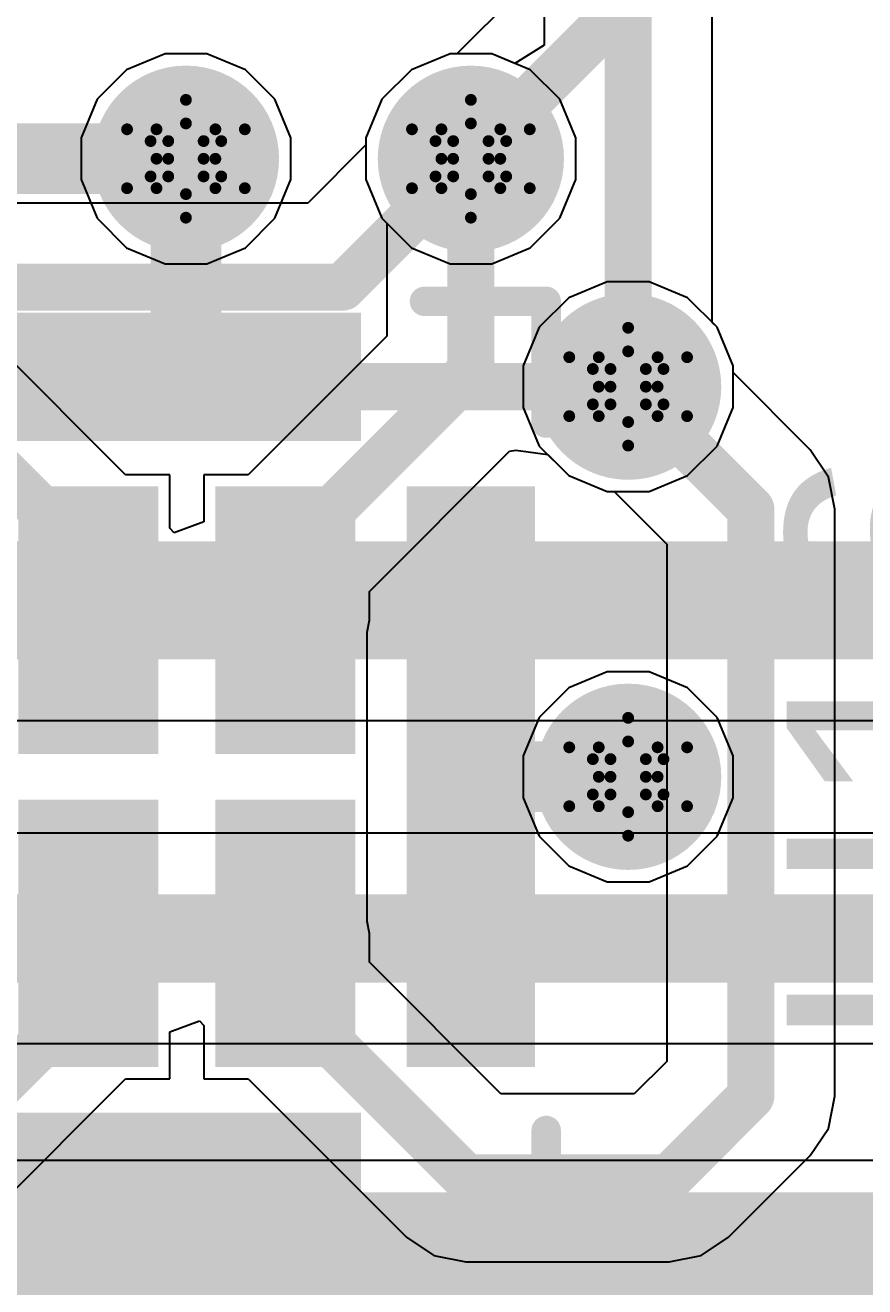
# Model space of a CAD drawing. Header units: inches. Extents: x -2.7 to 10.9, y -2.9 to 7.4.
# Drawn here: x 1.5257 to 1.6683, y -1.62 to -1.4059 of the extents above; entities that cross this region are included whole.
import ezdxf

# ---------------------------------------------------------------- set-up
doc = ezdxf.new("R2010")
doc.units = ezdxf.units.IN
doc.header["$MEASUREMENT"] = 0
for name, color, linetype in [('Board Outline', 216, 'Continuous'), ('Bottom Layer', 5, 'Continuous'), ('Bottom Solder', 6, 'Continuous'), ('Drill Drawing', 1, 'Continuous'), ('Layer 2', 16, 'Continuous'), ('Layer 3', 76, 'Continuous'), ('Top Layer', 1, 'Continuous'), ('Top Overlay', 2, 'Continuous'), ('Top Paste', 8, 'Continuous'), ('Top Solder', 216, 'Continuous'), ('Via Holes', 16, 'Continuous')]:
    doc.layers.add(name, color=color, linetype=linetype)
doc.styles.add('Arial', font='', dxfattribs={"height": 0.2})
doc.styles.get('Arial').set_extended_font_data('Arial')

# ---------------------------------------------------------------- blocks, each defined once
blk = doc.blocks.new('MP34DT06JTR_49')
at = {"layer": 'Top Layer'}
for points in [[(-0.02559, 0.0748), (0.02559, 0.0748), (0.02559, 0.06102), (-0.02559, 0.06102)], [(-0.05512, 0.04528), (-0.04134, 0.04528), (-0.04134, -0.04528), (-0.05512, -0.04528)], [(-0.02461, 0.04528), (-0.00886, 0.04528), (-0.00886, 0.00787), (-0.02461, 0.00787)], [(0.00886, 0.04528), (0.02461, 0.04528), (0.02461, 0.00787), (0.00886, 0.00787)], [(0.04134, 0.04528), (0.05512, 0.04528), (0.05512, -0.04528), (0.04134, -0.04528)], [(-0.02461, -0.00787), (-0.00886, -0.00787), (-0.00886, -0.04528), (-0.02461, -0.04528)], [(0.00886, -0.00787), (0.02461, -0.00787), (0.02461, -0.04528), (0.00886, -0.04528)], [(-0.02559, -0.06102), (0.02559, -0.06102), (0.02559, -0.0748), (-0.02559, -0.0748)]]:
    blk.add_hatch(color=1, dxfattribs=at).paths.add_polyline_path(points)
at = {"layer": 'Top Paste'}
for points in [[(-0.02559, 0.0748), (0.02559, 0.0748), (0.02559, 0.06102), (-0.02559, 0.06102)], [(-0.05512, 0.04528), (-0.04134, 0.04528), (-0.04134, -0.04528), (-0.05512, -0.04528)], [(-0.02461, 0.04528), (-0.00886, 0.04528), (-0.00886, 0.00787), (-0.02461, 0.00787)], [(0.00886, 0.04528), (0.02461, 0.04528), (0.02461, 0.00787), (0.00886, 0.00787)], [(0.04134, 0.04528), (0.05512, 0.04528), (0.05512, -0.04528), (0.04134, -0.04528)], [(-0.02461, -0.00787), (-0.00886, -0.00787), (-0.00886, -0.04528), (-0.02461, -0.04528)], [(0.00886, -0.00787), (0.02461, -0.00787), (0.02461, -0.04528), (0.00886, -0.04528)], [(-0.02559, -0.06102), (0.02559, -0.06102), (0.02559, -0.0748), (-0.02559, -0.0748)]]:
    blk.add_hatch(color=8, dxfattribs=at).paths.add_polyline_path(points)
at = {"layer": 'Top Solder'}
for points in [[(-0.02959, 0.0788), (0.02959, 0.0788), (0.02959, 0.05702), (-0.02959, 0.05702)], [(-0.05912, 0.04928), (-0.03734, 0.04928), (-0.03734, -0.04928), (-0.05912, -0.04928)], [(-0.02861, 0.04928), (-0.00486, 0.04928), (-0.00486, 0.00387), (-0.02861, 0.00387)], [(0.00486, 0.04928), (0.02861, 0.04928), (0.02861, 0.00387), (0.00486, 0.00387)], [(0.03734, 0.04928), (0.05912, 0.04928), (0.05912, -0.04928), (0.03734, -0.04928)], [(-0.02861, -0.00387), (-0.00486, -0.00387), (-0.00486, -0.04928), (-0.02861, -0.04928)], [(0.00486, -0.00387), (0.02861, -0.00387), (0.02861, -0.04928), (0.00486, -0.04928)], [(-0.02959, -0.05702), (0.02959, -0.05702), (0.02959, -0.0788), (-0.02959, -0.0788)]]:
    blk.add_hatch(color=216, dxfattribs=at).paths.add_polyline_path(points)
at = {"layer": 'Top Overlay'}
for points in [[(-0.06102, 0.08071, 0.005, 0.005, 0), (-0.06102, 0.06004, 0.005, 0.005, 0)], [(-0.04035, 0.08071, 0.005, 0.005, 0), (-0.06102, 0.08071, 0.005, 0.005, 0)], [(0.06102, 0.08071, 0.005, 0.005, 0), (0.04035, 0.08071, 0.005, 0.005, 0)], [(0.06102, 0.08071, 0.005, 0.005, 0), (0.06102, 0.06004, 0.005, 0.005, 0)], [(0.06836, -0.02894, 0.005, 0.005, 0), (0.06336, -0.03394, 0.005, 0.005, 0)], [(0.06836, -0.02894, 0.005, 0.005, 0), (0.06836, -0.03894, 0.005, 0.005, 0)], [(0.06836, -0.03894, 0.005, 0.005, 0), (0.06336, -0.03394, 0.005, 0.005, 0)], [(-0.06102, -0.06004, 0.005, 0.005, 0), (-0.06102, -0.08071, 0.005, 0.005, 0)], [(0.06102, -0.06004, 0.005, 0.005, 0), (0.06102, -0.08071, 0.005, 0.005, 0)], [(-0.04035, -0.08071, 0.005, 0.005, 0), (-0.06102, -0.08071, 0.005, 0.005, 0)], [(0.06102, -0.08071, 0.005, 0.005, 0), (0.04035, -0.08071, 0.005, 0.005, 0)]]:
    blk.add_lwpolyline(points, format="xyseb", dxfattribs=at)
for points in [[(-0.06227, 0.08071, 0.0025, 0.0025, 1), (-0.05977, 0.08071, 0.0025, 0.0025, 1)], [(-0.06227, 0.08071, 0.0025, 0.0025, 1), (-0.05977, 0.08071, 0.0025, 0.0025, 1)], [(-0.0416, 0.08071, 0.0025, 0.0025, 1), (-0.0391, 0.08071, 0.0025, 0.0025, 1)], [(0.0391, 0.08071, 0.0025, 0.0025, 1), (0.0416, 0.08071, 0.0025, 0.0025, 1)], [(0.05977, 0.08071, 0.0025, 0.0025, 1), (0.06227, 0.08071, 0.0025, 0.0025, 1)], [(0.05977, 0.08071, 0.0025, 0.0025, 1), (0.06227, 0.08071, 0.0025, 0.0025, 1)], [(-0.06227, 0.06004, 0.0025, 0.0025, 1), (-0.05977, 0.06004, 0.0025, 0.0025, 1)], [(0.05977, 0.06004, 0.0025, 0.0025, 1), (0.06227, 0.06004, 0.0025, 0.0025, 1)], [(0.06711, -0.02894, 0.0025, 0.0025, 1), (0.06961, -0.02894, 0.0025, 0.0025, 1)], [(0.06711, -0.02894, 0.0025, 0.0025, 1), (0.06961, -0.02894, 0.0025, 0.0025, 1)], [(0.06211, -0.03394, 0.0025, 0.0025, 1), (0.06461, -0.03394, 0.0025, 0.0025, 1)], [(0.06211, -0.03394, 0.0025, 0.0025, 1), (0.06461, -0.03394, 0.0025, 0.0025, 1)], [(0.06711, -0.03894, 0.0025, 0.0025, 1), (0.06961, -0.03894, 0.0025, 0.0025, 1)], [(0.06711, -0.03894, 0.0025, 0.0025, 1), (0.06961, -0.03894, 0.0025, 0.0025, 1)], [(-0.06227, -0.06004, 0.0025, 0.0025, 1), (-0.05977, -0.06004, 0.0025, 0.0025, 1)], [(0.05977, -0.06004, 0.0025, 0.0025, 1), (0.06227, -0.06004, 0.0025, 0.0025, 1)], [(-0.06227, -0.08071, 0.0025, 0.0025, 1), (-0.05977, -0.08071, 0.0025, 0.0025, 1)], [(-0.06227, -0.08071, 0.0025, 0.0025, 1), (-0.05977, -0.08071, 0.0025, 0.0025, 1)], [(-0.0416, -0.08071, 0.0025, 0.0025, 1), (-0.0391, -0.08071, 0.0025, 0.0025, 1)], [(0.0391, -0.08071, 0.0025, 0.0025, 1), (0.0416, -0.08071, 0.0025, 0.0025, 1)], [(0.05977, -0.08071, 0.0025, 0.0025, 1), (0.06227, -0.08071, 0.0025, 0.0025, 1)], [(0.05977, -0.08071, 0.0025, 0.0025, 1), (0.06227, -0.08071, 0.0025, 0.0025, 1)]]:
    blk.add_lwpolyline(points, format="xyseb", close=True, dxfattribs=at)

msp = doc.modelspace()

# ---------------------------------------------------------------- hatches: boundary and pattern name
at = {"layer": 'Bottom Layer'}
h = msp.add_hatch(color=5, dxfattribs=at)
edge = h.paths.add_edge_path()
edge.add_arc((1.553, -1.42855), 0.01181, 0, 360)
h = msp.add_hatch(color=5, dxfattribs=at)
edge = h.paths.add_edge_path()
edge.add_arc((1.60138, -1.42855), 0.01181, 0, 360)
h = msp.add_hatch(color=5, dxfattribs=at)
edge = h.paths.add_edge_path()
edge.add_arc((1.62809, -1.46724), 0.01181, 0, 360)
h = msp.add_hatch(color=5, dxfattribs=at)
edge = h.paths.add_edge_path()
edge.add_arc((1.62809, -1.53346), 0.01181, 0, 360)
msp.add_hatch(color=5, dxfattribs=at).paths.add_polyline_path([(1.34, -1.604), (1.34, -1.631), (1.816, -1.631), (1.816, -1.604)])
at = {"layer": 'Bottom Solder'}
h = msp.add_hatch(color=6, dxfattribs=at)
edge = h.paths.add_edge_path()
edge.add_arc((1.553, -1.42855), 0.01581, 0, 360)
h = msp.add_hatch(color=6, dxfattribs=at)
edge = h.paths.add_edge_path()
edge.add_arc((1.60138, -1.42855), 0.01581, 0, 360)
h = msp.add_hatch(color=6, dxfattribs=at)
edge = h.paths.add_edge_path()
edge.add_arc((1.62809, -1.46724), 0.01581, 0, 360)
h = msp.add_hatch(color=6, dxfattribs=at)
edge = h.paths.add_edge_path()
edge.add_arc((1.62809, -1.53346), 0.01581, 0, 360)
at = {"layer": 'Layer 2'}
h = msp.add_hatch(color=16, dxfattribs=at)
edge = h.paths.add_edge_path()
edge.add_arc((1.553, -1.42855), 0.01181, 0, 360)
h = msp.add_hatch(color=16, dxfattribs=at)
edge = h.paths.add_edge_path()
edge.add_arc((1.60138, -1.42855), 0.01181, 0, 360)
h = msp.add_hatch(color=16, dxfattribs=at)
edge = h.paths.add_edge_path()
edge.add_arc((1.62809, -1.46724), 0.01181, 0, 360)
h = msp.add_hatch(color=16, dxfattribs=at)
edge = h.paths.add_edge_path()
edge.add_arc((1.62809, -1.53346), 0.01181, 0, 360)
at = {"layer": 'Layer 3'}
h = msp.add_hatch(color=76, dxfattribs=at)
edge = h.paths.add_edge_path()
edge.add_arc((1.553, -1.42855), 0.01181, 0, 360)
h = msp.add_hatch(color=76, dxfattribs=at)
edge = h.paths.add_edge_path()
edge.add_arc((1.60138, -1.42855), 0.01181, 0, 360)
h = msp.add_hatch(color=76, dxfattribs=at)
edge = h.paths.add_edge_path()
edge.add_arc((1.62809, -1.46724), 0.01181, 0, 360)
h = msp.add_hatch(color=76, dxfattribs=at)
edge = h.paths.add_edge_path()
edge.add_arc((1.62809, -1.53346), 0.01181, 0, 360)
at = {"layer": 'Top Layer'}
h = msp.add_hatch(color=1, dxfattribs=at)
edge = h.paths.add_edge_path()
edge.add_arc((1.553, -1.42855), 0.01181, 0, 360)
h = msp.add_hatch(color=1, dxfattribs=at)
edge = h.paths.add_edge_path()
edge.add_arc((1.60138, -1.42855), 0.01181, 0, 360)
h = msp.add_hatch(color=1, dxfattribs=at)
edge = h.paths.add_edge_path()
edge.add_arc((1.62809, -1.46724), 0.01181, 0, 360)
h = msp.add_hatch(color=1, dxfattribs=at)
edge = h.paths.add_edge_path()
edge.add_arc((1.62809, -1.53346), 0.01181, 0, 360)
at = {"layer": 'Top Solder'}
h = msp.add_hatch(color=216, dxfattribs=at)
edge = h.paths.add_edge_path()
edge.add_arc((1.553, -1.42855), 0.01581, 0, 360)
h = msp.add_hatch(color=216, dxfattribs=at)
edge = h.paths.add_edge_path()
edge.add_arc((1.60138, -1.42855), 0.01581, 0, 360)
h = msp.add_hatch(color=216, dxfattribs=at)
edge = h.paths.add_edge_path()
edge.add_arc((1.62809, -1.46724), 0.01581, 0, 360)
h = msp.add_hatch(color=216, dxfattribs=at)
edge = h.paths.add_edge_path()
edge.add_arc((1.62809, -1.53346), 0.01581, 0, 360)
at = {"layer": 'Via Holes'}
h = msp.add_hatch(color=7, dxfattribs=at)
edge = h.paths.add_edge_path()
edge.add_arc((1.553, -1.42855), 0.00591, 0, 360)
h = msp.add_hatch(color=7, dxfattribs=at)
edge = h.paths.add_edge_path()
edge.add_arc((1.60138, -1.42855), 0.00591, 0, 360)
h = msp.add_hatch(color=7, dxfattribs=at)
edge = h.paths.add_edge_path()
edge.add_arc((1.62809, -1.46724), 0.00591, 0, 360)
h = msp.add_hatch(color=7, dxfattribs=at)
edge = h.paths.add_edge_path()
edge.add_arc((1.62809, -1.53346), 0.00591, 0, 360)

# ---------------------------------------------------------------- linework, layer by layer
at = {"layer": 'Board Outline'}
msp.add_lwpolyline([(2.84412, -0.24125, 0.005, 0.005, -0.741893), (-2.49969, -1.37795, 0.005, 0.005, 0)], format="xyseb", dxfattribs=at)
at = {"layer": 'Bottom Layer'}
for p, q in [((1.70622, -1.30352), (1.599, -1.41074)), ((1.59784, -1.41074), (1.59129, -1.41345)), ((1.599, -1.41074), (1.59784, -1.41074)), ((1.59129, -1.41345), (1.58628, -1.41846)), ((1.58628, -1.41846), (1.58357, -1.42501)), ((1.58357, -1.42618), (1.57368, -1.43606)), ((1.58357, -1.42501), (1.58357, -1.42618)), ((1.57368, -1.43606), (1.32392, -1.43606)), ((1.45945, -1.5239), (1.68269, -1.5239)), ((1.73609, -1.54305), (1.47206, -1.54305)), ((1.46467, -1.57874), (1.74348, -1.57874)), ((1.80059, -1.59859), (1.37241, -1.59859))]:
    msp.add_line(p, q, dxfattribs=at)
for points in [[(1.60138, -1.42855, 0.008, 0.008, 0), (1.72049, -1.30944, 0.008, 0.008, 0)], [(1.5796, -1.45033, 0.008, 0.008, 0), (1.60138, -1.42855, 0.008, 0.008, 0)], [(1.16828, -1.45033, 0.008, 0.008, 0), (1.5796, -1.45033, 0.008, 0.008, 0)], [(1.15538, -1.46724, 0.008, 0.008, 0), (1.62809, -1.46724, 0.008, 0.008, 0)], [(1.1734, -1.50351, 0.02, 0.02, 0), (1.68269, -1.50351, 0.02, 0.02, 0)], [(1.46467, -1.56089, 0.015, 0.015, 0), (1.74348, -1.56089, 0.015, 0.015, 0)]]:
    msp.add_lwpolyline(points, format="xyseb", dxfattribs=at)
for points in [[(1.59938, -1.42855, 0.004, 0.004, 1), (1.60338, -1.42855, 0.004, 0.004, 1)], [(1.59938, -1.42855, 0.004, 0.004, 1), (1.60338, -1.42855, 0.004, 0.004, 1)], [(1.5776, -1.45033, 0.004, 0.004, 1), (1.5816, -1.45033, 0.004, 0.004, 1)], [(1.5776, -1.45033, 0.004, 0.004, 1), (1.5816, -1.45033, 0.004, 0.004, 1)], [(1.62609, -1.46724, 0.004, 0.004, 1), (1.63009, -1.46724, 0.004, 0.004, 1)]]:
    msp.add_lwpolyline(points, format="xyseb", close=True, dxfattribs=at)
at = {"layer": 'Drill Drawing'}
for points in [[(1.548, -1.42355, 0.002, 0.002, 0), (1.553, -1.41855, 0.002, 0.002, 0)], [(1.553, -1.41855, 0.002, 0.002, 0), (1.558, -1.42355, 0.002, 0.002, 0)], [(1.59638, -1.42355, 0.002, 0.002, 0), (1.60138, -1.41855, 0.002, 0.002, 0)], [(1.60138, -1.41855, 0.002, 0.002, 0), (1.60638, -1.42355, 0.002, 0.002, 0)], [(1.55, -1.42555, 0.002, 0.002, 0), (1.553, -1.42255, 0.002, 0.002, 0)], [(1.553, -1.42255, 0.002, 0.002, 0), (1.556, -1.42555, 0.002, 0.002, 0)], [(1.59838, -1.42555, 0.002, 0.002, 0), (1.60138, -1.42255, 0.002, 0.002, 0)], [(1.60138, -1.42255, 0.002, 0.002, 0), (1.60438, -1.42555, 0.002, 0.002, 0)], [(1.543, -1.42355, 0.002, 0.002, 0), (1.548, -1.42855, 0.002, 0.002, 0)], [(1.543, -1.42355, 0.002, 0.002, 0), (1.548, -1.42355, 0.002, 0.002, 0)], [(1.558, -1.42355, 0.002, 0.002, 0), (1.563, -1.42355, 0.002, 0.002, 0)], [(1.558, -1.42855, 0.002, 0.002, 0), (1.563, -1.42355, 0.002, 0.002, 0)], [(1.59138, -1.42355, 0.002, 0.002, 0), (1.59638, -1.42855, 0.002, 0.002, 0)], [(1.59138, -1.42355, 0.002, 0.002, 0), (1.59638, -1.42355, 0.002, 0.002, 0)], [(1.60638, -1.42355, 0.002, 0.002, 0), (1.61138, -1.42355, 0.002, 0.002, 0)], [(1.60638, -1.42855, 0.002, 0.002, 0), (1.61138, -1.42355, 0.002, 0.002, 0)], [(1.547, -1.42555, 0.002, 0.002, 0), (1.55, -1.42855, 0.002, 0.002, 0)], [(1.547, -1.42555, 0.002, 0.002, 0), (1.55, -1.42555, 0.002, 0.002, 0)], [(1.556, -1.42555, 0.002, 0.002, 0), (1.559, -1.42555, 0.002, 0.002, 0)], [(1.556, -1.42855, 0.002, 0.002, 0), (1.559, -1.42555, 0.002, 0.002, 0)], [(1.59538, -1.42555, 0.002, 0.002, 0), (1.59838, -1.42855, 0.002, 0.002, 0)], [(1.59538, -1.42555, 0.002, 0.002, 0), (1.59838, -1.42555, 0.002, 0.002, 0)], [(1.60438, -1.42555, 0.002, 0.002, 0), (1.60738, -1.42555, 0.002, 0.002, 0)], [(1.60438, -1.42855, 0.002, 0.002, 0), (1.60738, -1.42555, 0.002, 0.002, 0)], [(1.543, -1.43355, 0.002, 0.002, 0), (1.548, -1.42855, 0.002, 0.002, 0)], [(1.547, -1.43155, 0.002, 0.002, 0), (1.55, -1.42855, 0.002, 0.002, 0)], [(1.556, -1.42855, 0.002, 0.002, 0), (1.559, -1.43155, 0.002, 0.002, 0)], [(1.558, -1.42855, 0.002, 0.002, 0), (1.563, -1.43355, 0.002, 0.002, 0)], [(1.59138, -1.43355, 0.002, 0.002, 0), (1.59638, -1.42855, 0.002, 0.002, 0)], [(1.59538, -1.43155, 0.002, 0.002, 0), (1.59838, -1.42855, 0.002, 0.002, 0)], [(1.60438, -1.42855, 0.002, 0.002, 0), (1.60738, -1.43155, 0.002, 0.002, 0)], [(1.60638, -1.42855, 0.002, 0.002, 0), (1.61138, -1.43355, 0.002, 0.002, 0)], [(1.543, -1.43355, 0.002, 0.002, 0), (1.548, -1.43355, 0.002, 0.002, 0)], [(1.547, -1.43155, 0.002, 0.002, 0), (1.55, -1.43155, 0.002, 0.002, 0)], [(1.548, -1.43355, 0.002, 0.002, 0), (1.553, -1.43855, 0.002, 0.002, 0)], [(1.55, -1.43155, 0.002, 0.002, 0), (1.553, -1.43455, 0.002, 0.002, 0)], [(1.553, -1.43455, 0.002, 0.002, 0), (1.556, -1.43155, 0.002, 0.002, 0)], [(1.553, -1.43855, 0.002, 0.002, 0), (1.558, -1.43355, 0.002, 0.002, 0)], [(1.556, -1.43155, 0.002, 0.002, 0), (1.559, -1.43155, 0.002, 0.002, 0)], [(1.558, -1.43355, 0.002, 0.002, 0), (1.563, -1.43355, 0.002, 0.002, 0)], [(1.59138, -1.43355, 0.002, 0.002, 0), (1.59638, -1.43355, 0.002, 0.002, 0)], [(1.59538, -1.43155, 0.002, 0.002, 0), (1.59838, -1.43155, 0.002, 0.002, 0)], [(1.59638, -1.43355, 0.002, 0.002, 0), (1.60138, -1.43855, 0.002, 0.002, 0)], [(1.59838, -1.43155, 0.002, 0.002, 0), (1.60138, -1.43455, 0.002, 0.002, 0)], [(1.60138, -1.43455, 0.002, 0.002, 0), (1.60438, -1.43155, 0.002, 0.002, 0)], [(1.60138, -1.43855, 0.002, 0.002, 0), (1.60638, -1.43355, 0.002, 0.002, 0)], [(1.60438, -1.43155, 0.002, 0.002, 0), (1.60738, -1.43155, 0.002, 0.002, 0)], [(1.60638, -1.43355, 0.002, 0.002, 0), (1.61138, -1.43355, 0.002, 0.002, 0)], [(1.62309, -1.46224, 0.002, 0.002, 0), (1.62809, -1.45724, 0.002, 0.002, 0)], [(1.62809, -1.45724, 0.002, 0.002, 0), (1.63309, -1.46224, 0.002, 0.002, 0)], [(1.62509, -1.46424, 0.002, 0.002, 0), (1.62809, -1.46124, 0.002, 0.002, 0)], [(1.62809, -1.46124, 0.002, 0.002, 0), (1.63109, -1.46424, 0.002, 0.002, 0)], [(1.61809, -1.46224, 0.002, 0.002, 0), (1.62309, -1.46724, 0.002, 0.002, 0)], [(1.61809, -1.46224, 0.002, 0.002, 0), (1.62309, -1.46224, 0.002, 0.002, 0)], [(1.63309, -1.46224, 0.002, 0.002, 0), (1.63809, -1.46224, 0.002, 0.002, 0)], [(1.63309, -1.46724, 0.002, 0.002, 0), (1.63809, -1.46224, 0.002, 0.002, 0)], [(1.62209, -1.46424, 0.002, 0.002, 0), (1.62509, -1.46724, 0.002, 0.002, 0)], [(1.62209, -1.46424, 0.002, 0.002, 0), (1.62509, -1.46424, 0.002, 0.002, 0)], [(1.63109, -1.46424, 0.002, 0.002, 0), (1.63409, -1.46424, 0.002, 0.002, 0)], [(1.63109, -1.46724, 0.002, 0.002, 0), (1.63409, -1.46424, 0.002, 0.002, 0)], [(1.61809, -1.47224, 0.002, 0.002, 0), (1.62309, -1.46724, 0.002, 0.002, 0)], [(1.62209, -1.47024, 0.002, 0.002, 0), (1.62509, -1.46724, 0.002, 0.002, 0)], [(1.63109, -1.46724, 0.002, 0.002, 0), (1.63409, -1.47024, 0.002, 0.002, 0)], [(1.63309, -1.46724, 0.002, 0.002, 0), (1.63809, -1.47224, 0.002, 0.002, 0)], [(1.62209, -1.47024, 0.002, 0.002, 0), (1.62509, -1.47024, 0.002, 0.002, 0)], [(1.62509, -1.47024, 0.002, 0.002, 0), (1.62809, -1.47324, 0.002, 0.002, 0)], [(1.62809, -1.47324, 0.002, 0.002, 0), (1.63109, -1.47024, 0.002, 0.002, 0)], [(1.63109, -1.47024, 0.002, 0.002, 0), (1.63409, -1.47024, 0.002, 0.002, 0)], [(1.61809, -1.47224, 0.002, 0.002, 0), (1.62309, -1.47224, 0.002, 0.002, 0)], [(1.62309, -1.47224, 0.002, 0.002, 0), (1.62809, -1.47724, 0.002, 0.002, 0)], [(1.62809, -1.47724, 0.002, 0.002, 0), (1.63309, -1.47224, 0.002, 0.002, 0)], [(1.63309, -1.47224, 0.002, 0.002, 0), (1.63809, -1.47224, 0.002, 0.002, 0)], [(1.62309, -1.52846, 0.002, 0.002, 0), (1.62809, -1.52346, 0.002, 0.002, 0)], [(1.62809, -1.52346, 0.002, 0.002, 0), (1.63309, -1.52846, 0.002, 0.002, 0)], [(1.62509, -1.53046, 0.002, 0.002, 0), (1.62809, -1.52746, 0.002, 0.002, 0)], [(1.62809, -1.52746, 0.002, 0.002, 0), (1.63109, -1.53046, 0.002, 0.002, 0)], [(1.61809, -1.52846, 0.002, 0.002, 0), (1.62309, -1.53346, 0.002, 0.002, 0)], [(1.61809, -1.52846, 0.002, 0.002, 0), (1.62309, -1.52846, 0.002, 0.002, 0)], [(1.63309, -1.52846, 0.002, 0.002, 0), (1.63809, -1.52846, 0.002, 0.002, 0)], [(1.63309, -1.53346, 0.002, 0.002, 0), (1.63809, -1.52846, 0.002, 0.002, 0)], [(1.62209, -1.53046, 0.002, 0.002, 0), (1.62509, -1.53346, 0.002, 0.002, 0)], [(1.62209, -1.53046, 0.002, 0.002, 0), (1.62509, -1.53046, 0.002, 0.002, 0)], [(1.63109, -1.53046, 0.002, 0.002, 0), (1.63409, -1.53046, 0.002, 0.002, 0)], [(1.63109, -1.53346, 0.002, 0.002, 0), (1.63409, -1.53046, 0.002, 0.002, 0)], [(1.61809, -1.53846, 0.002, 0.002, 0), (1.62309, -1.53346, 0.002, 0.002, 0)], [(1.62209, -1.53646, 0.002, 0.002, 0), (1.62509, -1.53346, 0.002, 0.002, 0)], [(1.63109, -1.53346, 0.002, 0.002, 0), (1.63409, -1.53646, 0.002, 0.002, 0)], [(1.63309, -1.53346, 0.002, 0.002, 0), (1.63809, -1.53846, 0.002, 0.002, 0)], [(1.61809, -1.53846, 0.002, 0.002, 0), (1.62309, -1.53846, 0.002, 0.002, 0)], [(1.62209, -1.53646, 0.002, 0.002, 0), (1.62509, -1.53646, 0.002, 0.002, 0)], [(1.62309, -1.53846, 0.002, 0.002, 0), (1.62809, -1.54346, 0.002, 0.002, 0)], [(1.62509, -1.53646, 0.002, 0.002, 0), (1.62809, -1.53946, 0.002, 0.002, 0)], [(1.62809, -1.53946, 0.002, 0.002, 0), (1.63109, -1.53646, 0.002, 0.002, 0)], [(1.62809, -1.54346, 0.002, 0.002, 0), (1.63309, -1.53846, 0.002, 0.002, 0)], [(1.63109, -1.53646, 0.002, 0.002, 0), (1.63409, -1.53646, 0.002, 0.002, 0)], [(1.63309, -1.53846, 0.002, 0.002, 0), (1.63809, -1.53846, 0.002, 0.002, 0)]]:
    msp.add_lwpolyline(points, format="xyseb", dxfattribs=at)
for points in [[(1.5525, -1.41855, 0.001, 0.001, 1), (1.5535, -1.41855, 0.001, 0.001, 1)], [(1.5525, -1.41855, 0.001, 0.001, 1), (1.5535, -1.41855, 0.001, 0.001, 1)], [(1.60088, -1.41855, 0.001, 0.001, 1), (1.60188, -1.41855, 0.001, 0.001, 1)], [(1.60088, -1.41855, 0.001, 0.001, 1), (1.60188, -1.41855, 0.001, 0.001, 1)], [(1.5525, -1.42255, 0.001, 0.001, 1), (1.5535, -1.42255, 0.001, 0.001, 1)], [(1.5525, -1.42255, 0.001, 0.001, 1), (1.5535, -1.42255, 0.001, 0.001, 1)], [(1.60088, -1.42255, 0.001, 0.001, 1), (1.60188, -1.42255, 0.001, 0.001, 1)], [(1.60088, -1.42255, 0.001, 0.001, 1), (1.60188, -1.42255, 0.001, 0.001, 1)], [(1.5425, -1.42355, 0.001, 0.001, 1), (1.5435, -1.42355, 0.001, 0.001, 1)], [(1.5425, -1.42355, 0.001, 0.001, 1), (1.5435, -1.42355, 0.001, 0.001, 1)], [(1.5475, -1.42355, 0.001, 0.001, 1), (1.5485, -1.42355, 0.001, 0.001, 1)], [(1.5475, -1.42355, 0.001, 0.001, 1), (1.5485, -1.42355, 0.001, 0.001, 1)], [(1.5575, -1.42355, 0.001, 0.001, 1), (1.5585, -1.42355, 0.001, 0.001, 1)], [(1.5575, -1.42355, 0.001, 0.001, 1), (1.5585, -1.42355, 0.001, 0.001, 1)], [(1.5625, -1.42355, 0.001, 0.001, 1), (1.5635, -1.42355, 0.001, 0.001, 1)], [(1.5625, -1.42355, 0.001, 0.001, 1), (1.5635, -1.42355, 0.001, 0.001, 1)], [(1.59088, -1.42355, 0.001, 0.001, 1), (1.59188, -1.42355, 0.001, 0.001, 1)], [(1.59088, -1.42355, 0.001, 0.001, 1), (1.59188, -1.42355, 0.001, 0.001, 1)], [(1.59588, -1.42355, 0.001, 0.001, 1), (1.59688, -1.42355, 0.001, 0.001, 1)], [(1.59588, -1.42355, 0.001, 0.001, 1), (1.59688, -1.42355, 0.001, 0.001, 1)], [(1.60588, -1.42355, 0.001, 0.001, 1), (1.60688, -1.42355, 0.001, 0.001, 1)], [(1.60588, -1.42355, 0.001, 0.001, 1), (1.60688, -1.42355, 0.001, 0.001, 1)], [(1.61088, -1.42355, 0.001, 0.001, 1), (1.61188, -1.42355, 0.001, 0.001, 1)], [(1.61088, -1.42355, 0.001, 0.001, 1), (1.61188, -1.42355, 0.001, 0.001, 1)], [(1.5465, -1.42555, 0.001, 0.001, 1), (1.5475, -1.42555, 0.001, 0.001, 1)], [(1.5465, -1.42555, 0.001, 0.001, 1), (1.5475, -1.42555, 0.001, 0.001, 1)], [(1.5495, -1.42555, 0.001, 0.001, 1), (1.5505, -1.42555, 0.001, 0.001, 1)], [(1.5495, -1.42555, 0.001, 0.001, 1), (1.5505, -1.42555, 0.001, 0.001, 1)], [(1.5555, -1.42555, 0.001, 0.001, 1), (1.5565, -1.42555, 0.001, 0.001, 1)], [(1.5555, -1.42555, 0.001, 0.001, 1), (1.5565, -1.42555, 0.001, 0.001, 1)], [(1.5585, -1.42555, 0.001, 0.001, 1), (1.5595, -1.42555, 0.001, 0.001, 1)], [(1.5585, -1.42555, 0.001, 0.001, 1), (1.5595, -1.42555, 0.001, 0.001, 1)], [(1.59488, -1.42555, 0.001, 0.001, 1), (1.59588, -1.42555, 0.001, 0.001, 1)], [(1.59488, -1.42555, 0.001, 0.001, 1), (1.59588, -1.42555, 0.001, 0.001, 1)], [(1.59788, -1.42555, 0.001, 0.001, 1), (1.59888, -1.42555, 0.001, 0.001, 1)], [(1.59788, -1.42555, 0.001, 0.001, 1), (1.59888, -1.42555, 0.001, 0.001, 1)], [(1.60388, -1.42555, 0.001, 0.001, 1), (1.60488, -1.42555, 0.001, 0.001, 1)], [(1.60388, -1.42555, 0.001, 0.001, 1), (1.60488, -1.42555, 0.001, 0.001, 1)], [(1.60688, -1.42555, 0.001, 0.001, 1), (1.60788, -1.42555, 0.001, 0.001, 1)], [(1.60688, -1.42555, 0.001, 0.001, 1), (1.60788, -1.42555, 0.001, 0.001, 1)], [(1.5475, -1.42855, 0.001, 0.001, 1), (1.5485, -1.42855, 0.001, 0.001, 1)], [(1.5475, -1.42855, 0.001, 0.001, 1), (1.5485, -1.42855, 0.001, 0.001, 1)], [(1.5495, -1.42855, 0.001, 0.001, 1), (1.5505, -1.42855, 0.001, 0.001, 1)], [(1.5495, -1.42855, 0.001, 0.001, 1), (1.5505, -1.42855, 0.001, 0.001, 1)], [(1.5555, -1.42855, 0.001, 0.001, 1), (1.5565, -1.42855, 0.001, 0.001, 1)], [(1.5555, -1.42855, 0.001, 0.001, 1), (1.5565, -1.42855, 0.001, 0.001, 1)], [(1.5575, -1.42855, 0.001, 0.001, 1), (1.5585, -1.42855, 0.001, 0.001, 1)], [(1.5575, -1.42855, 0.001, 0.001, 1), (1.5585, -1.42855, 0.001, 0.001, 1)], [(1.59588, -1.42855, 0.001, 0.001, 1), (1.59688, -1.42855, 0.001, 0.001, 1)], [(1.59588, -1.42855, 0.001, 0.001, 1), (1.59688, -1.42855, 0.001, 0.001, 1)], [(1.59788, -1.42855, 0.001, 0.001, 1), (1.59888, -1.42855, 0.001, 0.001, 1)], [(1.59788, -1.42855, 0.001, 0.001, 1), (1.59888, -1.42855, 0.001, 0.001, 1)], [(1.60388, -1.42855, 0.001, 0.001, 1), (1.60488, -1.42855, 0.001, 0.001, 1)], [(1.60388, -1.42855, 0.001, 0.001, 1), (1.60488, -1.42855, 0.001, 0.001, 1)], [(1.60588, -1.42855, 0.001, 0.001, 1), (1.60688, -1.42855, 0.001, 0.001, 1)], [(1.60588, -1.42855, 0.001, 0.001, 1), (1.60688, -1.42855, 0.001, 0.001, 1)], [(1.5425, -1.43355, 0.001, 0.001, 1), (1.5435, -1.43355, 0.001, 0.001, 1)], [(1.5425, -1.43355, 0.001, 0.001, 1), (1.5435, -1.43355, 0.001, 0.001, 1)], [(1.5465, -1.43155, 0.001, 0.001, 1), (1.5475, -1.43155, 0.001, 0.001, 1)], [(1.5465, -1.43155, 0.001, 0.001, 1), (1.5475, -1.43155, 0.001, 0.001, 1)], [(1.5475, -1.43355, 0.001, 0.001, 1), (1.5485, -1.43355, 0.001, 0.001, 1)], [(1.5475, -1.43355, 0.001, 0.001, 1), (1.5485, -1.43355, 0.001, 0.001, 1)], [(1.5495, -1.43155, 0.001, 0.001, 1), (1.5505, -1.43155, 0.001, 0.001, 1)], [(1.5495, -1.43155, 0.001, 0.001, 1), (1.5505, -1.43155, 0.001, 0.001, 1)], [(1.5555, -1.43155, 0.001, 0.001, 1), (1.5565, -1.43155, 0.001, 0.001, 1)], [(1.5555, -1.43155, 0.001, 0.001, 1), (1.5565, -1.43155, 0.001, 0.001, 1)], [(1.5575, -1.43355, 0.001, 0.001, 1), (1.5585, -1.43355, 0.001, 0.001, 1)], [(1.5575, -1.43355, 0.001, 0.001, 1), (1.5585, -1.43355, 0.001, 0.001, 1)], [(1.5585, -1.43155, 0.001, 0.001, 1), (1.5595, -1.43155, 0.001, 0.001, 1)], [(1.5585, -1.43155, 0.001, 0.001, 1), (1.5595, -1.43155, 0.001, 0.001, 1)], [(1.5625, -1.43355, 0.001, 0.001, 1), (1.5635, -1.43355, 0.001, 0.001, 1)], [(1.5625, -1.43355, 0.001, 0.001, 1), (1.5635, -1.43355, 0.001, 0.001, 1)], [(1.59088, -1.43355, 0.001, 0.001, 1), (1.59188, -1.43355, 0.001, 0.001, 1)], [(1.59088, -1.43355, 0.001, 0.001, 1), (1.59188, -1.43355, 0.001, 0.001, 1)], [(1.59488, -1.43155, 0.001, 0.001, 1), (1.59588, -1.43155, 0.001, 0.001, 1)], [(1.59488, -1.43155, 0.001, 0.001, 1), (1.59588, -1.43155, 0.001, 0.001, 1)], [(1.59588, -1.43355, 0.001, 0.001, 1), (1.59688, -1.43355, 0.001, 0.001, 1)], [(1.59588, -1.43355, 0.001, 0.001, 1), (1.59688, -1.43355, 0.001, 0.001, 1)], [(1.59788, -1.43155, 0.001, 0.001, 1), (1.59888, -1.43155, 0.001, 0.001, 1)], [(1.59788, -1.43155, 0.001, 0.001, 1), (1.59888, -1.43155, 0.001, 0.001, 1)], [(1.60388, -1.43155, 0.001, 0.001, 1), (1.60488, -1.43155, 0.001, 0.001, 1)], [(1.60388, -1.43155, 0.001, 0.001, 1), (1.60488, -1.43155, 0.001, 0.001, 1)], [(1.60588, -1.43355, 0.001, 0.001, 1), (1.60688, -1.43355, 0.001, 0.001, 1)], [(1.60588, -1.43355, 0.001, 0.001, 1), (1.60688, -1.43355, 0.001, 0.001, 1)], [(1.60688, -1.43155, 0.001, 0.001, 1), (1.60788, -1.43155, 0.001, 0.001, 1)], [(1.60688, -1.43155, 0.001, 0.001, 1), (1.60788, -1.43155, 0.001, 0.001, 1)], [(1.61088, -1.43355, 0.001, 0.001, 1), (1.61188, -1.43355, 0.001, 0.001, 1)], [(1.61088, -1.43355, 0.001, 0.001, 1), (1.61188, -1.43355, 0.001, 0.001, 1)], [(1.5525, -1.43455, 0.001, 0.001, 1), (1.5535, -1.43455, 0.001, 0.001, 1)], [(1.5525, -1.43455, 0.001, 0.001, 1), (1.5535, -1.43455, 0.001, 0.001, 1)], [(1.60088, -1.43455, 0.001, 0.001, 1), (1.60188, -1.43455, 0.001, 0.001, 1)], [(1.60088, -1.43455, 0.001, 0.001, 1), (1.60188, -1.43455, 0.001, 0.001, 1)], [(1.5525, -1.43855, 0.001, 0.001, 1), (1.5535, -1.43855, 0.001, 0.001, 1)], [(1.5525, -1.43855, 0.001, 0.001, 1), (1.5535, -1.43855, 0.001, 0.001, 1)], [(1.60088, -1.43855, 0.001, 0.001, 1), (1.60188, -1.43855, 0.001, 0.001, 1)], [(1.60088, -1.43855, 0.001, 0.001, 1), (1.60188, -1.43855, 0.001, 0.001, 1)], [(1.62759, -1.45724, 0.001, 0.001, 1), (1.62859, -1.45724, 0.001, 0.001, 1)], [(1.62759, -1.45724, 0.001, 0.001, 1), (1.62859, -1.45724, 0.001, 0.001, 1)], [(1.62759, -1.46124, 0.001, 0.001, 1), (1.62859, -1.46124, 0.001, 0.001, 1)], [(1.62759, -1.46124, 0.001, 0.001, 1), (1.62859, -1.46124, 0.001, 0.001, 1)], [(1.61759, -1.46224, 0.001, 0.001, 1), (1.61859, -1.46224, 0.001, 0.001, 1)], [(1.61759, -1.46224, 0.001, 0.001, 1), (1.61859, -1.46224, 0.001, 0.001, 1)], [(1.62259, -1.46224, 0.001, 0.001, 1), (1.62359, -1.46224, 0.001, 0.001, 1)], [(1.62259, -1.46224, 0.001, 0.001, 1), (1.62359, -1.46224, 0.001, 0.001, 1)], [(1.63259, -1.46224, 0.001, 0.001, 1), (1.63359, -1.46224, 0.001, 0.001, 1)], [(1.63259, -1.46224, 0.001, 0.001, 1), (1.63359, -1.46224, 0.001, 0.001, 1)], [(1.63759, -1.46224, 0.001, 0.001, 1), (1.63859, -1.46224, 0.001, 0.001, 1)], [(1.63759, -1.46224, 0.001, 0.001, 1), (1.63859, -1.46224, 0.001, 0.001, 1)], [(1.62159, -1.46424, 0.001, 0.001, 1), (1.62259, -1.46424, 0.001, 0.001, 1)], [(1.62159, -1.46424, 0.001, 0.001, 1), (1.62259, -1.46424, 0.001, 0.001, 1)], [(1.62459, -1.46424, 0.001, 0.001, 1), (1.62559, -1.46424, 0.001, 0.001, 1)], [(1.62459, -1.46424, 0.001, 0.001, 1), (1.62559, -1.46424, 0.001, 0.001, 1)], [(1.63059, -1.46424, 0.001, 0.001, 1), (1.63159, -1.46424, 0.001, 0.001, 1)], [(1.63059, -1.46424, 0.001, 0.001, 1), (1.63159, -1.46424, 0.001, 0.001, 1)], [(1.63359, -1.46424, 0.001, 0.001, 1), (1.63459, -1.46424, 0.001, 0.001, 1)], [(1.63359, -1.46424, 0.001, 0.001, 1), (1.63459, -1.46424, 0.001, 0.001, 1)], [(1.62259, -1.46724, 0.001, 0.001, 1), (1.62359, -1.46724, 0.001, 0.001, 1)], [(1.62259, -1.46724, 0.001, 0.001, 1), (1.62359, -1.46724, 0.001, 0.001, 1)], [(1.62459, -1.46724, 0.001, 0.001, 1), (1.62559, -1.46724, 0.001, 0.001, 1)], [(1.62459, -1.46724, 0.001, 0.001, 1), (1.62559, -1.46724, 0.001, 0.001, 1)], [(1.63059, -1.46724, 0.001, 0.001, 1), (1.63159, -1.46724, 0.001, 0.001, 1)], [(1.63059, -1.46724, 0.001, 0.001, 1), (1.63159, -1.46724, 0.001, 0.001, 1)], [(1.63259, -1.46724, 0.001, 0.001, 1), (1.63359, -1.46724, 0.001, 0.001, 1)], [(1.63259, -1.46724, 0.001, 0.001, 1), (1.63359, -1.46724, 0.001, 0.001, 1)], [(1.62159, -1.47024, 0.001, 0.001, 1), (1.62259, -1.47024, 0.001, 0.001, 1)], [(1.62159, -1.47024, 0.001, 0.001, 1), (1.62259, -1.47024, 0.001, 0.001, 1)], [(1.62459, -1.47024, 0.001, 0.001, 1), (1.62559, -1.47024, 0.001, 0.001, 1)], [(1.62459, -1.47024, 0.001, 0.001, 1), (1.62559, -1.47024, 0.001, 0.001, 1)], [(1.63059, -1.47024, 0.001, 0.001, 1), (1.63159, -1.47024, 0.001, 0.001, 1)], [(1.63059, -1.47024, 0.001, 0.001, 1), (1.63159, -1.47024, 0.001, 0.001, 1)], [(1.63359, -1.47024, 0.001, 0.001, 1), (1.63459, -1.47024, 0.001, 0.001, 1)], [(1.63359, -1.47024, 0.001, 0.001, 1), (1.63459, -1.47024, 0.001, 0.001, 1)], [(1.61759, -1.47224, 0.001, 0.001, 1), (1.61859, -1.47224, 0.001, 0.001, 1)], [(1.61759, -1.47224, 0.001, 0.001, 1), (1.61859, -1.47224, 0.001, 0.001, 1)], [(1.62259, -1.47224, 0.001, 0.001, 1), (1.62359, -1.47224, 0.001, 0.001, 1)], [(1.62259, -1.47224, 0.001, 0.001, 1), (1.62359, -1.47224, 0.001, 0.001, 1)], [(1.62759, -1.47324, 0.001, 0.001, 1), (1.62859, -1.47324, 0.001, 0.001, 1)], [(1.62759, -1.47324, 0.001, 0.001, 1), (1.62859, -1.47324, 0.001, 0.001, 1)], [(1.63259, -1.47224, 0.001, 0.001, 1), (1.63359, -1.47224, 0.001, 0.001, 1)], [(1.63259, -1.47224, 0.001, 0.001, 1), (1.63359, -1.47224, 0.001, 0.001, 1)], [(1.63759, -1.47224, 0.001, 0.001, 1), (1.63859, -1.47224, 0.001, 0.001, 1)], [(1.63759, -1.47224, 0.001, 0.001, 1), (1.63859, -1.47224, 0.001, 0.001, 1)], [(1.62759, -1.47724, 0.001, 0.001, 1), (1.62859, -1.47724, 0.001, 0.001, 1)], [(1.62759, -1.47724, 0.001, 0.001, 1), (1.62859, -1.47724, 0.001, 0.001, 1)], [(1.62759, -1.52346, 0.001, 0.001, 1), (1.62859, -1.52346, 0.001, 0.001, 1)], [(1.62759, -1.52346, 0.001, 0.001, 1), (1.62859, -1.52346, 0.001, 0.001, 1)], [(1.62759, -1.52746, 0.001, 0.001, 1), (1.62859, -1.52746, 0.001, 0.001, 1)], [(1.62759, -1.52746, 0.001, 0.001, 1), (1.62859, -1.52746, 0.001, 0.001, 1)], [(1.61759, -1.52846, 0.001, 0.001, 1), (1.61859, -1.52846, 0.001, 0.001, 1)], [(1.61759, -1.52846, 0.001, 0.001, 1), (1.61859, -1.52846, 0.001, 0.001, 1)], [(1.62259, -1.52846, 0.001, 0.001, 1), (1.62359, -1.52846, 0.001, 0.001, 1)], [(1.62259, -1.52846, 0.001, 0.001, 1), (1.62359, -1.52846, 0.001, 0.001, 1)], [(1.63259, -1.52846, 0.001, 0.001, 1), (1.63359, -1.52846, 0.001, 0.001, 1)], [(1.63259, -1.52846, 0.001, 0.001, 1), (1.63359, -1.52846, 0.001, 0.001, 1)], [(1.63759, -1.52846, 0.001, 0.001, 1), (1.63859, -1.52846, 0.001, 0.001, 1)], [(1.63759, -1.52846, 0.001, 0.001, 1), (1.63859, -1.52846, 0.001, 0.001, 1)], [(1.62159, -1.53046, 0.001, 0.001, 1), (1.62259, -1.53046, 0.001, 0.001, 1)], [(1.62159, -1.53046, 0.001, 0.001, 1), (1.62259, -1.53046, 0.001, 0.001, 1)], [(1.62459, -1.53046, 0.001, 0.001, 1), (1.62559, -1.53046, 0.001, 0.001, 1)], [(1.62459, -1.53046, 0.001, 0.001, 1), (1.62559, -1.53046, 0.001, 0.001, 1)], [(1.63059, -1.53046, 0.001, 0.001, 1), (1.63159, -1.53046, 0.001, 0.001, 1)], [(1.63059, -1.53046, 0.001, 0.001, 1), (1.63159, -1.53046, 0.001, 0.001, 1)], [(1.63359, -1.53046, 0.001, 0.001, 1), (1.63459, -1.53046, 0.001, 0.001, 1)], [(1.63359, -1.53046, 0.001, 0.001, 1), (1.63459, -1.53046, 0.001, 0.001, 1)], [(1.62259, -1.53346, 0.001, 0.001, 1), (1.62359, -1.53346, 0.001, 0.001, 1)], [(1.62259, -1.53346, 0.001, 0.001, 1), (1.62359, -1.53346, 0.001, 0.001, 1)], [(1.62459, -1.53346, 0.001, 0.001, 1), (1.62559, -1.53346, 0.001, 0.001, 1)], [(1.62459, -1.53346, 0.001, 0.001, 1), (1.62559, -1.53346, 0.001, 0.001, 1)], [(1.63059, -1.53346, 0.001, 0.001, 1), (1.63159, -1.53346, 0.001, 0.001, 1)], [(1.63059, -1.53346, 0.001, 0.001, 1), (1.63159, -1.53346, 0.001, 0.001, 1)], [(1.63259, -1.53346, 0.001, 0.001, 1), (1.63359, -1.53346, 0.001, 0.001, 1)], [(1.63259, -1.53346, 0.001, 0.001, 1), (1.63359, -1.53346, 0.001, 0.001, 1)], [(1.61759, -1.53846, 0.001, 0.001, 1), (1.61859, -1.53846, 0.001, 0.001, 1)], [(1.61759, -1.53846, 0.001, 0.001, 1), (1.61859, -1.53846, 0.001, 0.001, 1)], [(1.62159, -1.53646, 0.001, 0.001, 1), (1.62259, -1.53646, 0.001, 0.001, 1)], [(1.62159, -1.53646, 0.001, 0.001, 1), (1.62259, -1.53646, 0.001, 0.001, 1)], [(1.62259, -1.53846, 0.001, 0.001, 1), (1.62359, -1.53846, 0.001, 0.001, 1)], [(1.62259, -1.53846, 0.001, 0.001, 1), (1.62359, -1.53846, 0.001, 0.001, 1)], [(1.62459, -1.53646, 0.001, 0.001, 1), (1.62559, -1.53646, 0.001, 0.001, 1)], [(1.62459, -1.53646, 0.001, 0.001, 1), (1.62559, -1.53646, 0.001, 0.001, 1)], [(1.63059, -1.53646, 0.001, 0.001, 1), (1.63159, -1.53646, 0.001, 0.001, 1)], [(1.63059, -1.53646, 0.001, 0.001, 1), (1.63159, -1.53646, 0.001, 0.001, 1)], [(1.63259, -1.53846, 0.001, 0.001, 1), (1.63359, -1.53846, 0.001, 0.001, 1)], [(1.63259, -1.53846, 0.001, 0.001, 1), (1.63359, -1.53846, 0.001, 0.001, 1)], [(1.63359, -1.53646, 0.001, 0.001, 1), (1.63459, -1.53646, 0.001, 0.001, 1)], [(1.63359, -1.53646, 0.001, 0.001, 1), (1.63459, -1.53646, 0.001, 0.001, 1)], [(1.63759, -1.53846, 0.001, 0.001, 1), (1.63859, -1.53846, 0.001, 0.001, 1)], [(1.63759, -1.53846, 0.001, 0.001, 1), (1.63859, -1.53846, 0.001, 0.001, 1)], [(1.62759, -1.53946, 0.001, 0.001, 1), (1.62859, -1.53946, 0.001, 0.001, 1)], [(1.62759, -1.53946, 0.001, 0.001, 1), (1.62859, -1.53946, 0.001, 0.001, 1)], [(1.62759, -1.54346, 0.001, 0.001, 1), (1.62859, -1.54346, 0.001, 0.001, 1)], [(1.62759, -1.54346, 0.001, 0.001, 1), (1.62859, -1.54346, 0.001, 0.001, 1)]]:
    msp.add_lwpolyline(points, format="xyseb", close=True, dxfattribs=at)
at = {"layer": 'Layer 2'}
for p, q in [((1.59784, -1.41074), (1.59129, -1.41345)), ((1.60492, -1.41074), (1.59784, -1.41074)), ((1.61147, -1.41345), (1.60492, -1.41074)), ((1.59129, -1.41345), (1.58628, -1.41846)), ((1.61648, -1.41846), (1.61147, -1.41345)), ((1.58628, -1.41846), (1.58357, -1.42501)), ((1.61919, -1.42501), (1.61648, -1.41846)), ((1.58357, -1.42501), (1.58357, -1.43209)), ((1.61919, -1.43209), (1.61919, -1.42501)), ((1.58357, -1.43209), (1.58628, -1.43864)), ((1.61648, -1.43864), (1.61919, -1.43209)), ((1.58628, -1.43864), (1.59129, -1.44365)), ((1.61147, -1.44365), (1.61648, -1.43864)), ((1.59129, -1.44365), (1.59784, -1.44636)), ((1.60492, -1.44636), (1.61147, -1.44365)), ((1.59784, -1.44636), (1.60492, -1.44636)), ((1.62455, -1.44942), (1.61801, -1.45214)), ((1.63164, -1.44942), (1.62455, -1.44942)), ((1.63818, -1.45214), (1.63164, -1.44942)), ((1.61801, -1.45214), (1.613, -1.45715)), ((1.64319, -1.45715), (1.63818, -1.45214)), ((1.613, -1.45715), (1.61028, -1.46369)), ((1.64591, -1.46369), (1.64319, -1.45715)), ((1.61028, -1.46369), (1.61028, -1.47078)), ((1.64591, -1.47078), (1.64591, -1.46369)), ((1.61028, -1.47078), (1.613, -1.47732)), ((1.64319, -1.47732), (1.64591, -1.47078)), ((1.613, -1.47732), (1.61801, -1.48233)), ((1.63818, -1.48233), (1.64319, -1.47732)), ((1.61801, -1.48233), (1.62455, -1.48505)), ((1.63164, -1.48505), (1.63818, -1.48233)), ((1.62455, -1.48505), (1.63164, -1.48505))]:
    msp.add_line(p, q, dxfattribs=at)
at = {"layer": 'Layer 3'}
for p, q in [((1.54945, -1.41074), (1.54291, -1.41345)), ((1.55654, -1.41074), (1.54945, -1.41074)), ((1.56309, -1.41345), (1.55654, -1.41074)), ((1.59784, -1.41074), (1.59129, -1.41345)), ((1.60492, -1.41074), (1.59784, -1.41074)), ((1.61147, -1.41345), (1.60492, -1.41074)), ((1.54291, -1.41345), (1.5379, -1.41846)), ((1.5681, -1.41846), (1.56309, -1.41345)), ((1.59129, -1.41345), (1.58628, -1.41846)), ((1.61648, -1.41846), (1.61147, -1.41345)), ((1.5379, -1.41846), (1.53519, -1.42501)), ((1.57081, -1.42501), (1.5681, -1.41846)), ((1.58628, -1.41846), (1.58357, -1.42501)), ((1.61919, -1.42501), (1.61648, -1.41846)), ((1.53519, -1.42501), (1.53519, -1.43209)), ((1.57081, -1.43209), (1.57081, -1.42501)), ((1.58357, -1.42501), (1.58357, -1.43209)), ((1.61919, -1.43209), (1.61919, -1.42501)), ((1.53519, -1.43209), (1.5379, -1.43864)), ((1.5681, -1.43864), (1.57081, -1.43209)), ((1.58357, -1.43209), (1.58628, -1.43864)), ((1.61648, -1.43864), (1.61919, -1.43209)), ((1.5379, -1.43864), (1.54291, -1.44365)), ((1.56309, -1.44365), (1.5681, -1.43864)), ((1.58628, -1.43864), (1.59129, -1.44365)), ((1.61147, -1.44365), (1.61648, -1.43864)), ((1.54291, -1.44365), (1.54945, -1.44636)), ((1.55654, -1.44636), (1.56309, -1.44365)), ((1.59129, -1.44365), (1.59784, -1.44636)), ((1.60492, -1.44636), (1.61147, -1.44365)), ((1.54945, -1.44636), (1.55654, -1.44636)), ((1.59784, -1.44636), (1.60492, -1.44636)), ((1.62455, -1.44942), (1.61801, -1.45214)), ((1.63164, -1.44942), (1.62455, -1.44942)), ((1.63818, -1.45214), (1.63164, -1.44942)), ((1.61801, -1.45214), (1.613, -1.45715)), ((1.64319, -1.45715), (1.63818, -1.45214)), ((1.613, -1.45715), (1.61028, -1.46369)), ((1.64591, -1.46369), (1.64319, -1.45715)), ((1.61028, -1.46369), (1.61028, -1.47078)), ((1.64591, -1.47078), (1.64591, -1.46369)), ((1.61028, -1.47078), (1.613, -1.47732)), ((1.64319, -1.47732), (1.64591, -1.47078)), ((1.613, -1.47732), (1.61801, -1.48233)), ((1.63818, -1.48233), (1.64319, -1.47732)), ((1.61801, -1.48233), (1.62455, -1.48505)), ((1.63164, -1.48505), (1.63818, -1.48233)), ((1.62455, -1.48505), (1.63164, -1.48505)), ((1.62455, -1.51565), (1.61801, -1.51837)), ((1.63164, -1.51565), (1.62455, -1.51565)), ((1.63818, -1.51837), (1.63164, -1.51565)), ((1.61801, -1.51837), (1.613, -1.52338)), ((1.64319, -1.52338), (1.63818, -1.51837)), ((1.613, -1.52338), (1.61028, -1.52992)), ((1.64591, -1.52992), (1.64319, -1.52338)), ((1.61028, -1.52992), (1.61028, -1.53701)), ((1.64591, -1.53701), (1.64591, -1.52992)), ((1.61028, -1.53701), (1.613, -1.54355)), ((1.64319, -1.54355), (1.64591, -1.53701)), ((1.613, -1.54355), (1.61801, -1.54856)), ((1.63818, -1.54856), (1.64319, -1.54355)), ((1.61801, -1.54856), (1.62455, -1.55128)), ((1.63164, -1.55128), (1.63818, -1.54856)), ((1.62455, -1.55128), (1.63164, -1.55128))]:
    msp.add_line(p, q, dxfattribs=at)
at = {"layer": 'Top Layer'}
for p, q in [((1.64237, -1.45632), (1.64237, -1.391)), ((1.61382, -1.39691), (1.61382, -1.40927)), ((1.59784, -1.41074), (1.59129, -1.41345)), ((1.60492, -1.41074), (1.59784, -1.41074)), ((1.60882, -1.41236), (1.60492, -1.41074)), ((1.61382, -1.40927), (1.60882, -1.41236)), ((1.59129, -1.41345), (1.58628, -1.41846)), ((1.58628, -1.41846), (1.58357, -1.42501)), ((1.58357, -1.42501), (1.58357, -1.43209)), ((1.58357, -1.43209), (1.58628, -1.43864)), ((1.58628, -1.43864), (1.5871, -1.43947)), ((1.5871, -1.43947), (1.5871, -1.45865)), ((1.54273, -1.48219), (1.516, -1.45546)), ((1.64319, -1.45715), (1.64237, -1.45632)), ((1.64591, -1.46369), (1.64319, -1.45715)), ((1.5871, -1.45865), (1.56357, -1.48219)), ((1.64591, -1.46486), (1.64591, -1.46369)), ((1.659, -1.47795), (1.64591, -1.46486)), ((1.58416, -1.50198), (1.60794, -1.47819)), ((1.60794, -1.47819), (1.60901, -1.47801)), ((1.60901, -1.47801), (1.61444, -1.47877)), ((1.61444, -1.47877), (1.61801, -1.48233)), ((1.66209, -1.48258), (1.659, -1.47795)), ((1.55029, -1.48219), (1.54273, -1.48219)), ((1.55029, -1.49123), (1.55029, -1.48219)), ((1.56357, -1.48219), (1.55601, -1.48219)), ((1.55601, -1.48219), (1.55601, -1.4902)), ((1.61801, -1.48233), (1.62455, -1.48505)), ((1.66318, -1.48805), (1.66209, -1.48258)), ((1.62455, -1.48505), (1.62572, -1.48505)), ((1.62572, -1.48505), (1.63463, -1.49396)), ((1.66318, -1.58768), (1.66318, -1.48805)), ((1.66318, -1.48805), (1.66318, -1.48805)), ((1.55601, -1.4902), (1.55101, -1.49206)), ((1.55101, -1.49206), (1.55029, -1.49123)), ((1.63463, -1.49396), (1.63463, -1.58177)), ((1.58416, -1.50689), (1.58416, -1.50198)), ((1.58376, -1.5089), (1.58416, -1.50689)), ((1.58376, -1.53159), (1.58376, -1.5089)), ((1.58376, -1.53534), (1.58376, -1.53159)), ((1.58376, -1.53159), (1.58376, -1.53159)), ((1.58376, -1.55803), (1.58376, -1.53534)), ((1.58376, -1.53534), (1.58376, -1.53534)), ((1.58416, -1.56004), (1.58376, -1.55803)), ((1.58416, -1.56495), (1.58416, -1.56004)), ((1.60647, -1.58726), (1.58416, -1.56495)), ((1.55029, -1.57673), (1.55529, -1.57487)), ((1.55529, -1.57487), (1.55601, -1.5757)), ((1.55601, -1.5757), (1.55601, -1.58474)), ((1.55029, -1.58474), (1.55029, -1.57673)), ((1.63463, -1.58177), (1.62913, -1.58726)), ((1.51049, -1.61698), (1.54273, -1.58474)), ((1.54273, -1.58474), (1.55029, -1.58474)), ((1.55601, -1.58474), (1.56357, -1.58474)), ((1.56357, -1.58474), (1.59046, -1.61163)), ((1.62913, -1.58726), (1.60647, -1.58726)), ((1.66209, -1.59314), (1.66318, -1.58768)), ((1.66318, -1.58768), (1.66318, -1.58768)), ((1.659, -1.59777), (1.66209, -1.59314)), ((1.64514, -1.61163), (1.659, -1.59777)), ((1.659, -1.59777), (1.659, -1.59777)), ((1.59046, -1.61163), (1.59046, -1.61163)), ((1.59046, -1.61163), (1.59509, -1.61473)), ((1.64051, -1.61473), (1.64514, -1.61163)), ((1.59509, -1.61473), (1.60055, -1.61581)), ((1.60055, -1.61581), (1.60055, -1.61581)), ((1.60055, -1.61581), (1.63505, -1.61581)), ((1.63505, -1.61581), (1.64051, -1.61473)), ((1.63505, -1.61581), (1.63505, -1.61581))]:
    msp.add_line(p, q, dxfattribs=at)
for points in [[(1.62809, -1.46724, 0.008, 0.008, 0), (1.62809, -1.391, 0.008, 0.008, 0)], [(1.455, -1.42855, 0.012, 0.012, 0), (1.553, -1.42855, 0.012, 0.012, 0)], [(1.553, -1.4654, 0.012, 0.012, 0), (1.553, -1.42855, 0.012, 0.012, 0)], [(1.60138, -1.46457, 0.008, 0.008, 0), (1.60138, -1.42855, 0.008, 0.008, 0)], [(1.553, -1.4654, 0.012, 0.012, 0), (1.55315, -1.46555, 0.012, 0.012, 0)], [(1.50591, -1.46555, 0.008, 0.008, 0), (1.53642, -1.49606, 0.008, 0.008, 0)], [(1.56988, -1.49606, 0.008, 0.008, 0), (1.60138, -1.46457, 0.008, 0.008, 0)], [(1.62809, -1.46724, 0.008, 0.008, 0), (1.64891, -1.48805, 0.008, 0.008, 0)], [(1.64891, -1.58768, 0.008, 0.008, 0), (1.64891, -1.48805, 0.008, 0.008, 0)], [(1.53642, -1.50689, 0.008, 0.008, 0), (1.53642, -1.49606, 0.008, 0.008, 0)], [(1.56988, -1.50689, 0.008, 0.008, 0), (1.56988, -1.49606, 0.008, 0.008, 0)], [(1.60138, -1.53346, 0.012, 0.012, 0), (1.62809, -1.53346, 0.012, 0.012, 0)], [(1.53642, -1.57087, 0.008, 0.008, 0), (1.53642, -1.56004, 0.008, 0.008, 0)], [(1.56988, -1.57087, 0.008, 0.008, 0), (1.56988, -1.56004, 0.008, 0.008, 0)], [(1.4932, -1.61408, 0.008, 0.008, 0), (1.53642, -1.57087, 0.008, 0.008, 0)], [(1.56988, -1.57087, 0.008, 0.008, 0), (1.60055, -1.60154, 0.008, 0.008, 0)], [(1.63505, -1.60154, 0.008, 0.008, 0), (1.64891, -1.58768, 0.008, 0.008, 0)], [(1.5532, -1.64548, 0.012, 0.012, 0), (1.5532, -1.60143, 0.012, 0.012, 0)], [(1.55315, -1.60138, 0.01, 0.01, 0), (1.5532, -1.60143, 0.01, 0.01, 0)], [(1.60055, -1.60154, 0.008, 0.008, 0), (1.63505, -1.60154, 0.008, 0.008, 0)]]:
    msp.add_lwpolyline(points, format="xyseb", dxfattribs=at)
for points in [[(1.55, -1.42855, 0.006, 0.006, 1), (1.556, -1.42855, 0.006, 0.006, 1)], [(1.55, -1.42855, 0.006, 0.006, 1), (1.556, -1.42855, 0.006, 0.006, 1)], [(1.59938, -1.42855, 0.004, 0.004, 1), (1.60338, -1.42855, 0.004, 0.004, 1)], [(1.55, -1.4654, 0.006, 0.006, 1), (1.556, -1.4654, 0.006, 0.006, 1)], [(1.55, -1.4654, 0.006, 0.006, 1), (1.556, -1.4654, 0.006, 0.006, 1)], [(1.55015, -1.46555, 0.006, 0.006, 1), (1.55615, -1.46555, 0.006, 0.006, 1)], [(1.59938, -1.46457, 0.004, 0.004, 1), (1.60338, -1.46457, 0.004, 0.004, 1)], [(1.59938, -1.46457, 0.004, 0.004, 1), (1.60338, -1.46457, 0.004, 0.004, 1)], [(1.62609, -1.46724, 0.004, 0.004, 1), (1.63009, -1.46724, 0.004, 0.004, 1)], [(1.62609, -1.46724, 0.004, 0.004, 1), (1.63009, -1.46724, 0.004, 0.004, 1)], [(1.64691, -1.48805, 0.004, 0.004, 1), (1.65091, -1.48805, 0.004, 0.004, 1)], [(1.64691, -1.48805, 0.004, 0.004, 1), (1.65091, -1.48805, 0.004, 0.004, 1)], [(1.53442, -1.49606, 0.004, 0.004, 1), (1.53842, -1.49606, 0.004, 0.004, 1)], [(1.53442, -1.49606, 0.004, 0.004, 1), (1.53842, -1.49606, 0.004, 0.004, 1)], [(1.56788, -1.49606, 0.004, 0.004, 1), (1.57188, -1.49606, 0.004, 0.004, 1)], [(1.56788, -1.49606, 0.004, 0.004, 1), (1.57188, -1.49606, 0.004, 0.004, 1)], [(1.53442, -1.50689, 0.004, 0.004, 1), (1.53842, -1.50689, 0.004, 0.004, 1)], [(1.56788, -1.50689, 0.004, 0.004, 1), (1.57188, -1.50689, 0.004, 0.004, 1)], [(1.59838, -1.53346, 0.006, 0.006, 1), (1.60438, -1.53346, 0.006, 0.006, 1)], [(1.62509, -1.53346, 0.006, 0.006, 1), (1.63109, -1.53346, 0.006, 0.006, 1)], [(1.53442, -1.56004, 0.004, 0.004, 1), (1.53842, -1.56004, 0.004, 0.004, 1)], [(1.56788, -1.56004, 0.004, 0.004, 1), (1.57188, -1.56004, 0.004, 0.004, 1)], [(1.53442, -1.57087, 0.004, 0.004, 1), (1.53842, -1.57087, 0.004, 0.004, 1)], [(1.53442, -1.57087, 0.004, 0.004, 1), (1.53842, -1.57087, 0.004, 0.004, 1)], [(1.56788, -1.57087, 0.004, 0.004, 1), (1.57188, -1.57087, 0.004, 0.004, 1)], [(1.56788, -1.57087, 0.004, 0.004, 1), (1.57188, -1.57087, 0.004, 0.004, 1)], [(1.64691, -1.58768, 0.004, 0.004, 1), (1.65091, -1.58768, 0.004, 0.004, 1)], [(1.64691, -1.58768, 0.004, 0.004, 1), (1.65091, -1.58768, 0.004, 0.004, 1)], [(1.5502, -1.60143, 0.006, 0.006, 1), (1.5562, -1.60143, 0.006, 0.006, 1)], [(1.55065, -1.60138, 0.005, 0.005, 1), (1.55565, -1.60138, 0.005, 0.005, 1)], [(1.5507, -1.60143, 0.005, 0.005, 1), (1.5557, -1.60143, 0.005, 0.005, 1)], [(1.59855, -1.60154, 0.004, 0.004, 1), (1.60255, -1.60154, 0.004, 0.004, 1)], [(1.59855, -1.60154, 0.004, 0.004, 1), (1.60255, -1.60154, 0.004, 0.004, 1)], [(1.63305, -1.60154, 0.004, 0.004, 1), (1.63705, -1.60154, 0.004, 0.004, 1)], [(1.63305, -1.60154, 0.004, 0.004, 1), (1.63705, -1.60154, 0.004, 0.004, 1)]]:
    msp.add_lwpolyline(points, format="xyseb", close=True, dxfattribs=at)

# ---------------------------------------------------------------- block references
at = {"rotation": 180}
msp.add_blockref('MP34DT06JTR_49', (1.55315, -1.53346), dxfattribs=at)

# ---------------------------------------------------------------- texts
at = {"layer": 'Top Overlay', "style": 'Arial'}
msp.add_text('U16', height=0.04, rotation=90, dxfattribs=at).set_placement((1.69499, -1.57998))

doc.saveas('drawing.dxf')
